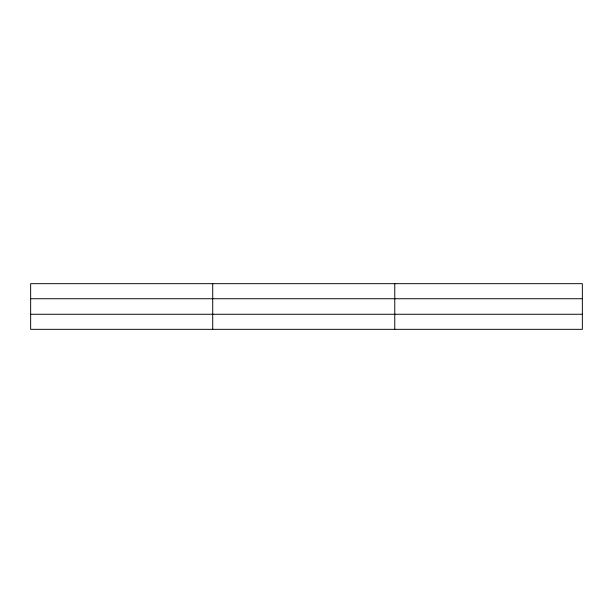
<?xml version="1.0" encoding="UTF-8"?>
<svg xmlns="http://www.w3.org/2000/svg" width="613" height="613" viewBox="0 0 613 613"><rect width="100%" height="100%" fill="white"/><g stroke="black" fill="none" stroke-linecap="round" stroke-linejoin="round"><path stroke-width="0.92" d="M212.711 283.666L212.711 329.334M394.772 283.666L394.772 329.334M582.35 298.738L582.35 283.666L30.65 283.666L30.65 329.334L582.35 329.334L582.35 298.738L30.65 298.738M30.65 314.262L582.35 314.262"/></g></svg>
